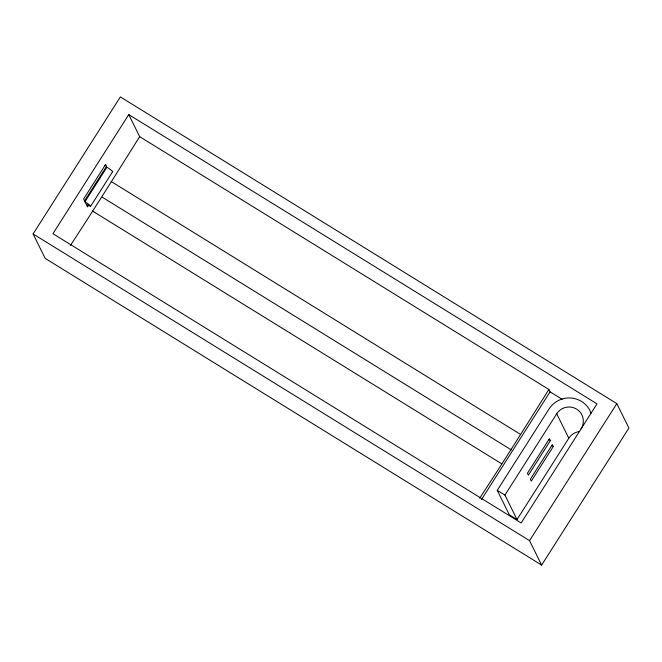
<?xml version="1.0" encoding="UTF-8"?>
<svg xmlns="http://www.w3.org/2000/svg" width="662" height="662" viewBox="0 0 662 662"><rect width="100%" height="100%" fill="white"/><g stroke="black" fill="none" stroke-linecap="round" stroke-linejoin="round"><path stroke-width="0.99" d="M70.42 245.428C94.062 209.473 116.76 173.096 139.674 136.662L128.767 114.592L52.919 233.694L521.151 522.963L597 403.861L128.767 114.592M479.636 498.238C503.277 462.283 525.984 425.906 548.897 389.479L139.674 136.662M33.1 233.943L120.368 96.909L616.818 403.613L628.9 428.057L541.632 565.091L45.181 258.387L33.1 233.943L529.55 540.647L541.632 565.091M106.549 166.352L84.529 200.925L83.586 199.03L105.606 164.449L106.549 166.352L104.91 165.343M84.935 201.761A7.812 0.712 32.5 0 1 90.653 206.114A7.812 0.712 32.5 0 1 86.11 204.128L84.935 201.761L106.954 167.18A7.812 0.712 32.5 0 1 112.283 171.665M88.559 205.129L87.458 206.858L86.523 204.963M90.62 206.287L112.639 171.706M481.423 499.653L550.072 391.846L548.897 389.479M579.713 431.516A14.481 14.266 -26.3 0 0 568.799 438.219L517.014 519.546L509.318 514.788L497.236 490.343L549.021 409.017A23.633 23.269 -26.3 0 1 589.801 410.25L590.943 413.361M517.014 519.546L504.932 495.093L556.717 413.775A14.481 14.266 -26.3 0 1 576.652 409.133A14.481 14.266 -26.3 0 1 581.095 428.827M550.403 440.553L528.384 475.134L527.44 473.239L549.46 438.658L550.403 440.553L548.69 439.502M553.333 446.494L531.313 481.067L530.378 479.172L552.398 444.591L553.333 446.494L551.628 445.435M529.55 540.647L616.818 403.613M550.072 391.846L562.22 399.352M111.133 181.487L520.349 434.297M102.221 197.168L511.445 449.978M92.374 210.946L501.597 463.756M497.236 490.343L504.932 495.093M556.717 413.775L568.799 438.219"/></g></svg>
